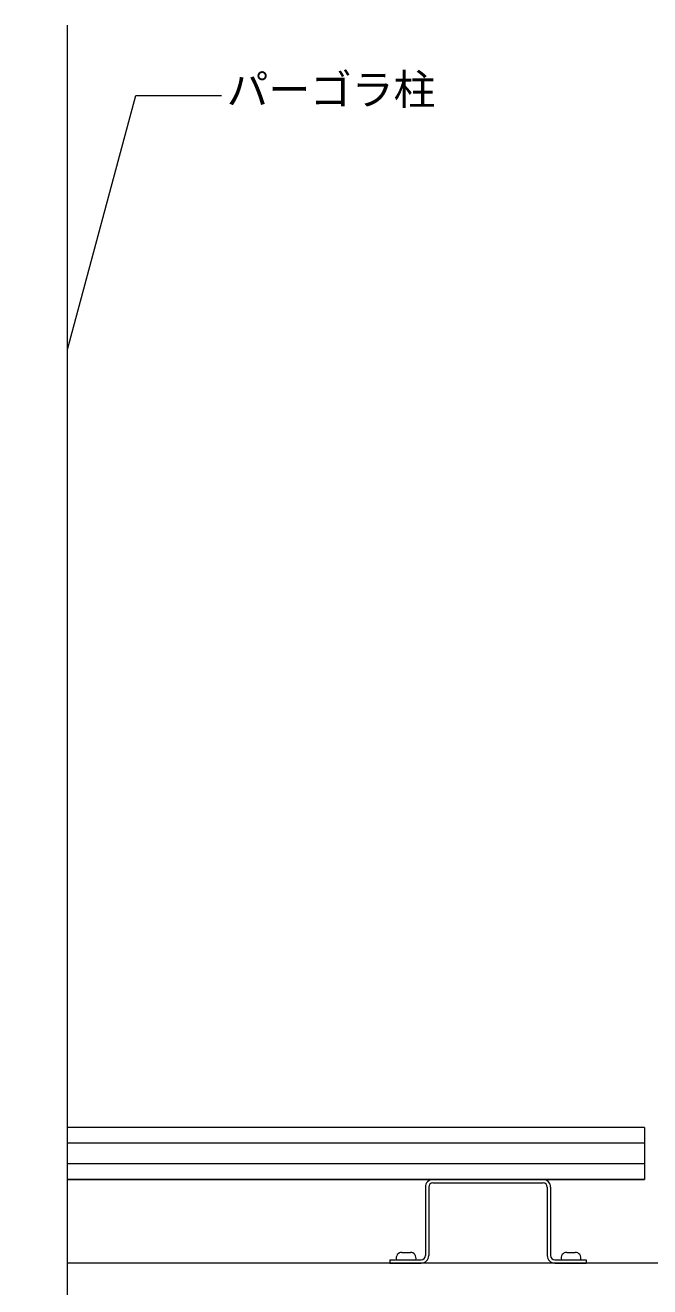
# Model space of a CAD drawing. Units: millimetres, scale not verified. Extents: x -1084 to 889, y -570 to 686.
# Drawn here: x 42 to 341, y -76 to 528 of the extents above; entities that cross this region are included whole.
import ezdxf
from ezdxf.enums import TextEntityAlignment as Align

# ---------------------------------------------------------------- set-up
doc = ezdxf.new("R2010")
doc.units = ezdxf.units.MM
for name, color, linetype, lineweight in [('0-6_MOJI', 7, 'Continuous', 18), ('0-E_DECKM', 7, 'Continuous', 18), ('1-0', 7, 'Continuous', 18), ('1-1_00deck', 7, 'Continuous', 18), ('1-2_00oobiki', 5, 'Continuous', 18), ('1-3_deck', 7, 'Continuous', 18)]:
    doc.layers.add(name, color=color, linetype=linetype, lineweight=lineweight)
doc.styles.add('ＭＳ ゴシック', font='')
doc.styles.get('ＭＳ ゴシック').set_extended_font_data('MS Gothic')

msp = doc.modelspace()

# ---------------------------------------------------------------- linework, layer by layer
at = {"layer": '0-6_MOJI'}
for p, q in [((62.216, 372.893), (94.848, 494.678)), ((94.848, 494.678), (135.955, 494.678))]:
    msp.add_line(p, q, dxfattribs=at)
at = {"layer": '0-E_DECKM'}
for p, q in [((338.642, -0.094), (338.642, -25.094)), ((338.642, -25.094), (62.216, -25.094)), ((62.216, -25.094), (338.642, -25.094))]:
    msp.add_line(p, q, dxfattribs=at)
at = {"layer": '1-0'}
for p, q in [((233.642, -28.694), (233.642, -61.494)), ((235.242, -28.694), (235.242, -61.494)), ((237.242, -25.094), (290.042, -25.094)), ((237.242, -26.694), (290.042, -26.694)), ((292.042, -28.694), (292.042, -61.494)), ((293.642, -28.694), (293.642, -61.494)), ((222.397, -59.965), (226.468, -59.965)), ((301.397, -59.965), (305.468, -59.965)), ((216.642, -63.494), (231.642, -63.494)), ((216.642, -63.494), (216.642, -65.094)), ((216.642, -65.094), (231.642, -65.094)), ((219.808, -63.494), (229.058, -63.494)), ((295.642, -63.494), (310.642, -63.494)), ((295.642, -65.094), (310.642, -65.094)), ((298.808, -63.494), (308.058, -63.494)), ((310.642, -63.494), (310.642, -65.094))]:
    msp.add_line(p, q, dxfattribs=at)
for centre, radius, start, end in [((237.242, -28.694), 3.6, 90, 180), ((237.242, -28.694), 2, 90, 180), ((290.042, -28.694), 3.6, 0, 90), ((290.042, -28.694), 2, 0, 90), ((222.397, -62.68), 2.714, 89.99998, 197.4576), ((226.468, -62.68), 2.714, 342.54239, 89.99998), ((301.397, -62.68), 2.714, 89.99998, 197.4576), ((305.468, -62.68), 2.714, 342.54239, 89.99998), ((231.642, -61.494), 2, 270, 0), ((231.642, -61.494), 3.6, 270, 0), ((295.642, -61.494), 3.6, 180, 270), ((295.642, -61.494), 2, 180, 270)]:
    msp.add_arc(centre, radius, start, end, dxfattribs=at)
at = {"layer": '1-1_00deck'}
msp.add_lwpolyline([(22.216, 528.38), (22.216, -289.008), (62.216, -289.008), (62.216, 528.38)], dxfattribs=at)
at = {"layer": '1-2_00oobiki'}
msp.add_lwpolyline([(62.216, -105.094), (410.642, -105.094), (410.642, -65.094), (62.216, -65.094)], dxfattribs=at)
at = {"layer": '1-3_deck'}
for p, q in [((338.642, -0.094), (62.216, -0.094)), ((338.642, -7.594), (62.216, -7.594)), ((338.642, -17.594), (62.216, -17.594))]:
    msp.add_line(p, q, dxfattribs=at)

# ---------------------------------------------------------------- texts
at = {"layer": '0-6_MOJI', "style": 'ＭＳ ゴシック'}
msp.add_text('パーゴラ柱', height=14.66, dxfattribs=at).set_placement((138.439, 485.804), align=Align.BOTTOM_LEFT)

doc.saveas('drawing.dxf')
